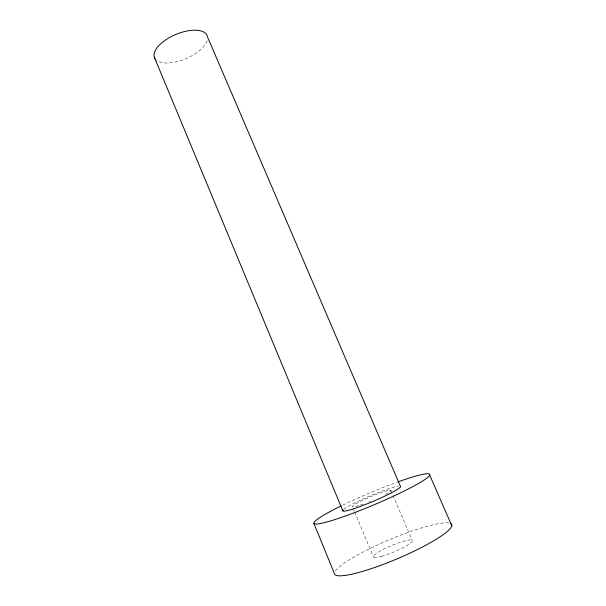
<?xml version="1.0" encoding="UTF-8"?>
<svg xmlns="http://www.w3.org/2000/svg" width="606" height="606" viewBox="0 0 606 606"><rect width="100%" height="100%" fill="white"/><g stroke="black" fill="none" stroke-linecap="round" stroke-linejoin="round"><path stroke-width="0.45" stroke-dasharray="3.03 2.27" d="M390.779 490.216L392.612 494.519M392.983 495.382L412.11 540.188M353.222 508.495L354.305 511.093M354.669 511.964L373.531 557.096M207.138 40.685A28.55 13.12 -22.9 0 1 183.747 59.555A28.55 13.12 -22.9 0 1 156.159 60.002M335.429 570.92A63.562 10.325 -22.9 0 1 389.438 539.673A63.562 10.325 -22.9 0 1 449.069 523.023M343.731 509.381A31.406 3.136 -22.9 0 1 369.395 496.147A31.406 3.136 -22.9 0 1 398.157 486.148M342.701 505.146A62.926 6.302 -22.9 0 1 397.15 482.171M358.638 505.631A20.93 2.091 -22.9 0 1 358.229 502.51A20.93 2.091 -22.9 0 1 386.234 490.951A20.93 2.091 -22.9 0 1 383.545 495.352M370.675 501.2A20.93 2.091 -22.9 0 1 368.963 501.897M363.077 504.139A20.93 2.091 -22.9 0 1 359.608 505.328M381.689 556.323A21.142 3.424 -22.9 0 0 412.338 541.067A21.142 3.424 -22.9 0 0 384.651 548.71A21.142 3.424 -22.9 0 0 381.689 556.323"/><path stroke-width="0.91" d="M429.737 475.172L451.796 525.75M154.28 57.1L342.875 510.911M313.908 523.425L334.633 574.14A63.562 10.325 -22.9 0 0 401.937 556.77A63.562 10.325 -22.9 0 0 450.394 523.41M155 58.653A28.55 13.12 -22.9 0 1 176.126 34.33A28.55 13.12 -22.9 0 1 207.502 36.943L400.301 486.095A31.406 3.136 -22.9 0 1 371.531 502.048A31.406 3.136 -22.9 0 1 343.193 509.896M398.006 481.868A62.926 6.302 -22.9 0 1 418.072 483.717A62.926 6.302 -22.9 0 1 329.02 521.372A62.926 6.302 -22.9 0 1 341.064 505.942"/></g></svg>
